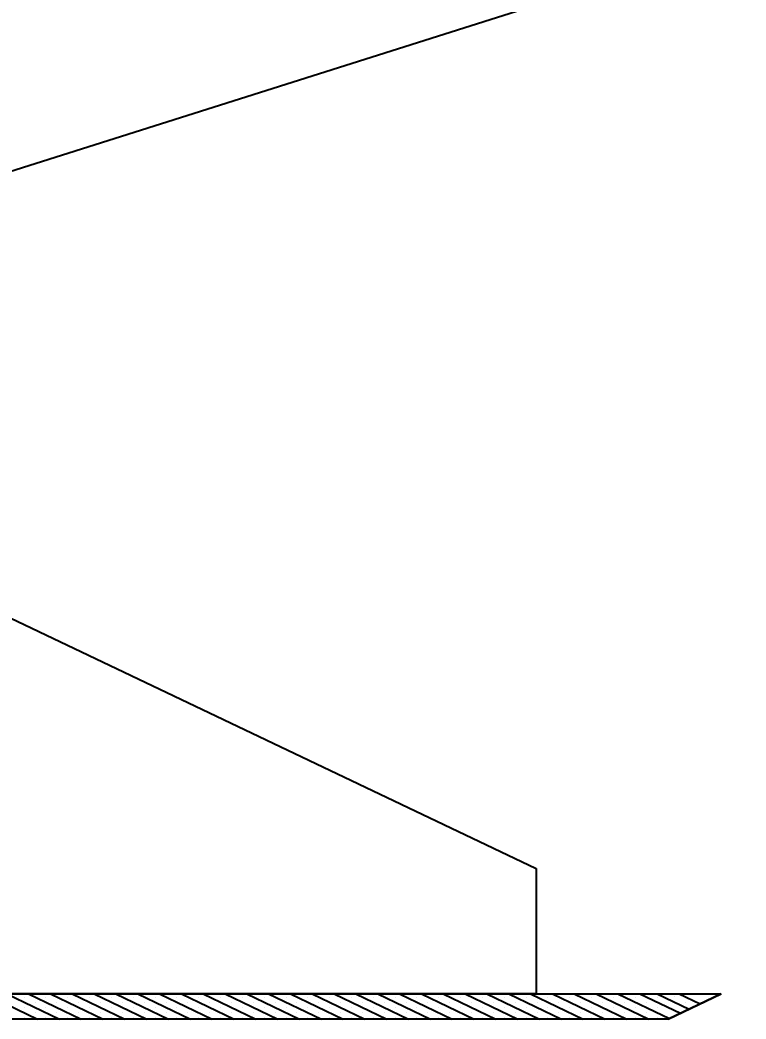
# Model space of a CAD drawing. Header units: millimetres. Extents: x 3739 to 12124, y 1417 to 5764.
# Drawn here: x 9158.9 to 9222.7, y 1719.2 to 1807 of the extents above; entities that cross this region are included whole.
import ezdxf
from ezdxf import colors
from ezdxf.entities.mleader import LeaderData, LeaderLine
from ezdxf.math import Vec2, Vec3

# ---------------------------------------------------------------- set-up
doc = ezdxf.new("R2010")
doc.units = ezdxf.units.MM
doc.header["$MEASUREMENT"] = 0
doc.styles.get("Standard").update_dxf_attribs({"font": 'arial.ttf'})

# ---------------------------------------------------------------- blocks, each defined once
blk = doc.blocks.new('_ClosedBlank')
at = {"color": 0, "linetype": 'ByBlock', "lineweight": -2}
for p, q in [((-1, 0.1667), (0, 0)), ((-1, 0.1667), (-1, -0.1667)), ((0, 0), (-1, -0.1667))]:
    blk.add_line(p, q, dxfattribs=at)

msp = doc.modelspace()

# ---------------------------------------------------------------- linework, layer by layer
for p, q in [((9152.19675, 1757.27087), (9204.30202, 1732.45199)), ((9204.30202, 1732.45199), (9204.30202, 1721.42138)), ((9204.30202, 1721.42138), (9129.03886, 1721.42138)), ((9129.03886, 1721.42138), (9220.54639, 1721.42138)), ((9215.91481, 1719.21525), (9220.54639, 1721.42138)), ((9220.54639, 1721.42138), (9215.91481, 1719.21525)), ((9215.91481, 1719.21525), (9129.03886, 1719.21525))]:
    msp.add_line(p, q)
at = {"linetype": 'Continuous'}
for p, q in [((9155.82606, 1721.42138), (9160.45764, 1719.21525)), ((9157.74502, 1721.42138), (9162.37659, 1719.21525)), ((9159.27365, 1721.15027), (9159.27365, 1721.15027)), ((9159.66397, 1721.42138), (9164.29555, 1719.21525)), ((9160.23313, 1720.69325), (9160.23313, 1720.69325)), ((9161.19261, 1721.15027), (9161.19261, 1721.15027)), ((9161.58293, 1721.42138), (9166.21451, 1719.21525)), ((9162.15209, 1720.69325), (9162.15209, 1720.69325)), ((9163.11157, 1721.15027), (9163.11157, 1721.15027)), ((9163.50189, 1721.42138), (9168.13347, 1719.21525)), ((9164.07105, 1720.69325), (9164.07105, 1720.69325)), ((9165.03052, 1721.15027), (9165.03052, 1721.15027)), ((9165.42085, 1721.42138), (9170.05242, 1719.21525)), ((9165.99, 1720.69325), (9165.99, 1720.69325)), ((9166.94948, 1721.15027), (9166.94948, 1721.15027)), ((9167.3398, 1721.42138), (9171.97138, 1719.21525)), ((9167.90896, 1720.69325), (9167.90896, 1720.69325)), ((9168.86844, 1721.15027), (9168.86844, 1721.15027)), ((9169.25876, 1721.42138), (9173.89034, 1719.21525)), ((9169.82792, 1720.69325), (9169.82792, 1720.69325)), ((9170.7874, 1721.15027), (9170.7874, 1721.15027)), ((9171.17772, 1721.42138), (9175.8093, 1719.21525)), ((9171.74688, 1720.69325), (9171.74688, 1720.69325)), ((9172.70635, 1721.15027), (9172.70635, 1721.15027)), ((9173.09668, 1721.42138), (9177.72825, 1719.21525)), ((9173.66583, 1720.69325), (9173.66583, 1720.69325)), ((9174.62531, 1721.15027), (9174.62531, 1721.15027)), ((9175.01563, 1721.42138), (9179.64721, 1719.21525)), ((9175.58479, 1720.69325), (9175.58479, 1720.69325)), ((9176.54427, 1721.15027), (9176.54427, 1721.15027)), ((9176.93459, 1721.42138), (9181.56617, 1719.21525)), ((9177.50375, 1720.69325), (9177.50375, 1720.69325)), ((9178.46323, 1721.15027), (9178.46323, 1721.15027)), ((9178.85355, 1721.42138), (9183.48513, 1719.21525)), ((9179.42271, 1720.69325), (9179.42271, 1720.69325)), ((9180.38219, 1721.15027), (9180.38219, 1721.15027)), ((9180.77251, 1721.42138), (9185.40408, 1719.21525)), ((9181.34166, 1720.69325), (9181.34166, 1720.69325)), ((9182.30114, 1721.15027), (9182.30114, 1721.15027)), ((9182.69146, 1721.42138), (9187.32304, 1719.21525)), ((9183.26062, 1720.69325), (9183.26062, 1720.69325)), ((9184.2201, 1721.15027), (9184.2201, 1721.15027)), ((9184.61042, 1721.42138), (9189.242, 1719.21525)), ((9185.17958, 1720.69325), (9185.17958, 1720.69325)), ((9186.13906, 1721.15027), (9186.13906, 1721.15027)), ((9186.52938, 1721.42138), (9191.16096, 1719.21525)), ((9187.09854, 1720.69325), (9187.09854, 1720.69325)), ((9188.05802, 1721.15027), (9188.05802, 1721.15027)), ((9188.44834, 1721.42138), (9193.07991, 1719.21525)), ((9189.01749, 1720.69325), (9189.01749, 1720.69325)), ((9189.97697, 1721.15027), (9189.97697, 1721.15027)), ((9190.36729, 1721.42138), (9194.99887, 1719.21525)), ((9190.93645, 1720.69325), (9190.93645, 1720.69325)), ((9191.89593, 1721.15027), (9191.89593, 1721.15027)), ((9192.28625, 1721.42138), (9196.91783, 1719.21525)), ((9192.85541, 1720.69325), (9192.85541, 1720.69325)), ((9193.81489, 1721.15027), (9193.81489, 1721.15027)), ((9194.20521, 1721.42138), (9198.83679, 1719.21525)), ((9194.77437, 1720.69325), (9194.77437, 1720.69325)), ((9195.73385, 1721.15027), (9195.73385, 1721.15027)), ((9196.12417, 1721.42138), (9200.75575, 1719.21525)), ((9196.69332, 1720.69325), (9196.69332, 1720.69325)), ((9197.6528, 1721.15027), (9197.6528, 1721.15027)), ((9198.04312, 1721.42138), (9202.6747, 1719.21525)), ((9198.61228, 1720.69325), (9198.61228, 1720.69325)), ((9199.57176, 1721.15027), (9199.57176, 1721.15027)), ((9199.96208, 1721.42138), (9204.59366, 1719.21525)), ((9200.53124, 1720.69325), (9200.53124, 1720.69325)), ((9201.49072, 1721.15027), (9201.49072, 1721.15027)), ((9201.88104, 1721.42138), (9206.51262, 1719.21525)), ((9202.4502, 1720.69325), (9202.4502, 1720.69325)), ((9203.40968, 1721.15027), (9203.40968, 1721.15027)), ((9203.8, 1721.42138), (9208.43158, 1719.21525)), ((9204.36915, 1720.69325), (9204.36915, 1720.69325)), ((9205.32863, 1721.15027), (9205.32863, 1721.15027)), ((9205.71895, 1721.42138), (9210.35053, 1719.21525)), ((9206.28811, 1720.69325), (9206.28811, 1720.69325)), ((9207.24759, 1721.15027), (9207.24759, 1721.15027)), ((9207.63791, 1721.42138), (9212.26949, 1719.21525)), ((9208.20707, 1720.69325), (9208.20707, 1720.69325)), ((9209.16655, 1721.15027), (9209.16655, 1721.15027)), ((9209.55687, 1721.42138), (9214.18845, 1719.21525)), ((9210.12603, 1720.69325), (9210.12603, 1720.69325)), ((9211.08551, 1721.15027), (9211.08551, 1721.15027)), ((9211.47583, 1721.42138), (9216.01111, 1719.26112)), ((9212.04498, 1720.69325), (9212.04498, 1720.69325)), ((9213.00446, 1721.15027), (9213.00446, 1721.15027)), ((9213.39478, 1721.42138), (9216.97059, 1719.71814)), ((9213.96394, 1720.69325), (9213.96394, 1720.69325)), ((9214.92342, 1721.15027), (9214.92342, 1721.15027)), ((9214.94286, 1721.42138), (9217.74463, 1720.08683)), ((9216.45526, 1721.15801), (9216.45526, 1721.15801)), ((9216.86182, 1721.42138), (9218.70411, 1720.54385)), ((9217.41474, 1720.70099), (9217.41474, 1720.70099)), ((9159.27365, 1720.23623), (9159.27365, 1720.23623)), ((9161.19261, 1720.23623), (9161.19261, 1720.23623)), ((9163.11157, 1720.23623), (9163.11157, 1720.23623)), ((9165.03052, 1720.23623), (9165.03052, 1720.23623)), ((9166.94948, 1720.23623), (9166.94948, 1720.23623)), ((9168.86844, 1720.23623), (9168.86844, 1720.23623)), ((9170.7874, 1720.23623), (9170.7874, 1720.23623)), ((9172.70635, 1720.23623), (9172.70635, 1720.23623)), ((9174.62531, 1720.23623), (9174.62531, 1720.23623)), ((9176.54427, 1720.23623), (9176.54427, 1720.23623)), ((9178.46323, 1720.23623), (9178.46323, 1720.23623)), ((9180.38219, 1720.23623), (9180.38219, 1720.23623)), ((9182.30114, 1720.23623), (9182.30114, 1720.23623)), ((9184.2201, 1720.23623), (9184.2201, 1720.23623)), ((9186.13906, 1720.23623), (9186.13906, 1720.23623)), ((9188.05802, 1720.23623), (9188.05802, 1720.23623)), ((9189.97697, 1720.23623), (9189.97697, 1720.23623)), ((9191.89593, 1720.23623), (9191.89593, 1720.23623)), ((9193.81489, 1720.23623), (9193.81489, 1720.23623)), ((9195.73385, 1720.23623), (9195.73385, 1720.23623)), ((9197.6528, 1720.23623), (9197.6528, 1720.23623)), ((9199.57176, 1720.23623), (9199.57176, 1720.23623)), ((9201.49072, 1720.23623), (9201.49072, 1720.23623)), ((9203.40968, 1720.23623), (9203.40968, 1720.23623)), ((9205.32863, 1720.23623), (9205.32863, 1720.23623)), ((9207.24759, 1720.23623), (9207.24759, 1720.23623)), ((9209.16655, 1720.23623), (9209.16655, 1720.23623)), ((9211.08551, 1720.23623), (9211.08551, 1720.23623)), ((9213.00446, 1720.23623), (9213.00446, 1720.23623)), ((9214.92342, 1720.23623), (9214.92342, 1720.23623)), ((9159.27365, 1719.32219), (9159.27365, 1719.32219)), ((9160.23313, 1719.77921), (9160.23313, 1719.77921)), ((9161.19261, 1719.32219), (9161.19261, 1719.32219)), ((9162.15209, 1719.77921), (9162.15209, 1719.77921)), ((9163.11157, 1719.32219), (9163.11157, 1719.32219)), ((9164.07105, 1719.77921), (9164.07105, 1719.77921)), ((9165.03052, 1719.32219), (9165.03052, 1719.32219)), ((9165.99, 1719.77921), (9165.99, 1719.77921)), ((9166.94948, 1719.32219), (9166.94948, 1719.32219)), ((9167.90896, 1719.77921), (9167.90896, 1719.77921)), ((9168.86844, 1719.32219), (9168.86844, 1719.32219)), ((9169.82792, 1719.77921), (9169.82792, 1719.77921)), ((9170.7874, 1719.32219), (9170.7874, 1719.32219)), ((9171.74688, 1719.77921), (9171.74688, 1719.77921)), ((9172.70635, 1719.32219), (9172.70635, 1719.32219)), ((9173.66583, 1719.77921), (9173.66583, 1719.77921)), ((9174.62531, 1719.32219), (9174.62531, 1719.32219)), ((9175.58479, 1719.77921), (9175.58479, 1719.77921)), ((9176.54427, 1719.32219), (9176.54427, 1719.32219)), ((9177.50375, 1719.77921), (9177.50375, 1719.77921)), ((9178.46323, 1719.32219), (9178.46323, 1719.32219)), ((9179.42271, 1719.77921), (9179.42271, 1719.77921)), ((9180.38219, 1719.32219), (9180.38219, 1719.32219)), ((9181.34166, 1719.77921), (9181.34166, 1719.77921)), ((9182.30114, 1719.32219), (9182.30114, 1719.32219)), ((9183.26062, 1719.77921), (9183.26062, 1719.77921)), ((9184.2201, 1719.32219), (9184.2201, 1719.32219)), ((9185.17958, 1719.77921), (9185.17958, 1719.77921)), ((9186.13906, 1719.32219), (9186.13906, 1719.32219)), ((9187.09854, 1719.77921), (9187.09854, 1719.77921)), ((9188.05802, 1719.32219), (9188.05802, 1719.32219)), ((9189.01749, 1719.77921), (9189.01749, 1719.77921)), ((9189.97697, 1719.32219), (9189.97697, 1719.32219)), ((9190.93645, 1719.77921), (9190.93645, 1719.77921)), ((9191.89593, 1719.32219), (9191.89593, 1719.32219)), ((9192.85541, 1719.77921), (9192.85541, 1719.77921)), ((9193.81489, 1719.32219), (9193.81489, 1719.32219)), ((9194.77437, 1719.77921), (9194.77437, 1719.77921)), ((9195.73385, 1719.32219), (9195.73385, 1719.32219)), ((9196.69332, 1719.77921), (9196.69332, 1719.77921)), ((9197.6528, 1719.32219), (9197.6528, 1719.32219)), ((9198.61228, 1719.77921), (9198.61228, 1719.77921)), ((9199.57176, 1719.32219), (9199.57176, 1719.32219)), ((9200.53124, 1719.77921), (9200.53124, 1719.77921)), ((9201.49072, 1719.32219), (9201.49072, 1719.32219)), ((9202.4502, 1719.77921), (9202.4502, 1719.77921)), ((9203.40968, 1719.32219), (9203.40968, 1719.32219)), ((9204.36915, 1719.77921), (9204.36915, 1719.77921)), ((9205.32863, 1719.32219), (9205.32863, 1719.32219)), ((9206.28811, 1719.77921), (9206.28811, 1719.77921)), ((9207.24759, 1719.32219), (9207.24759, 1719.32219)), ((9208.20707, 1719.77921), (9208.20707, 1719.77921)), ((9209.16655, 1719.32219), (9209.16655, 1719.32219)), ((9210.12603, 1719.77921), (9210.12603, 1719.77921)), ((9211.08551, 1719.32219), (9211.08551, 1719.32219)), ((9212.04498, 1719.77921), (9212.04498, 1719.77921)), ((9213.00446, 1719.32219), (9213.00446, 1719.32219)), ((9213.96394, 1719.77921), (9213.96394, 1719.77921)), ((9214.92342, 1719.32219), (9214.92342, 1719.32219))]:
    msp.add_line(p, q, dxfattribs=at)

# ---------------------------------------------------------------- leaders
ml = msp.add_multileader_mtext('Standard')
ml.set_content('Bearing Housing ', color=256)
ml.set_leader_properties()
ml.set_arrow_properties(name='CLOSEDBLANK')
ml.build(insert=Vec2(0, 0))
ml.multileader.update_dxf_attribs({"text_left_attachment_type": 6, "dogleg_length": 0.36, "arrow_head_size": 10})
ctx = ml.context
ctx.base_point, ctx.char_height, ctx.arrow_head_size, ctx.landing_gap_size, ctx.plane_origin = Vec3(9478.07548, 1875.43435), 25, 10, 15, Vec3(9317.02549, 1772.53446)
ctx.left_attachment, ctx.text_align_type = 6, 2
notes = []
notes.append((ctx, [(0, (1, 1, 0), (9415.4829, 1875.43435), (1, 0), 62.59258, [(0, [(9114.56519, 1779.93856)], 0, [])])]))
ctx.mtext.insert, ctx.mtext.width, ctx.mtext.alignment, ctx.mtext.line_spacing_factor, ctx.mtext.line_spacing_style, ctx.mtext.flow_direction = Vec3(9746.40085, 1907.78428), 301.3291937, 3, 0.9, 2, 5
for ctx, leaders in notes:
    for number, flags, end, landing, length, lines in leaders:
        leader = LeaderData()
        leader.index, (leader.has_last_leader_line, leader.has_dogleg_vector, leader.attachment_direction) = number, flags
        leader.last_leader_point, leader.dogleg_vector, leader.dogleg_length = Vec3(end), Vec3(landing), length
        for number, points, colour, breaks in lines:
            line = LeaderLine()
            line.index, line.vertices, line.color, line.breaks = number, Vec3.list(points), colors.encode_raw_color(colour), breaks
            leader.lines.append(line)
        ctx.leaders.append(leader)

doc.saveas('drawing.dxf')
